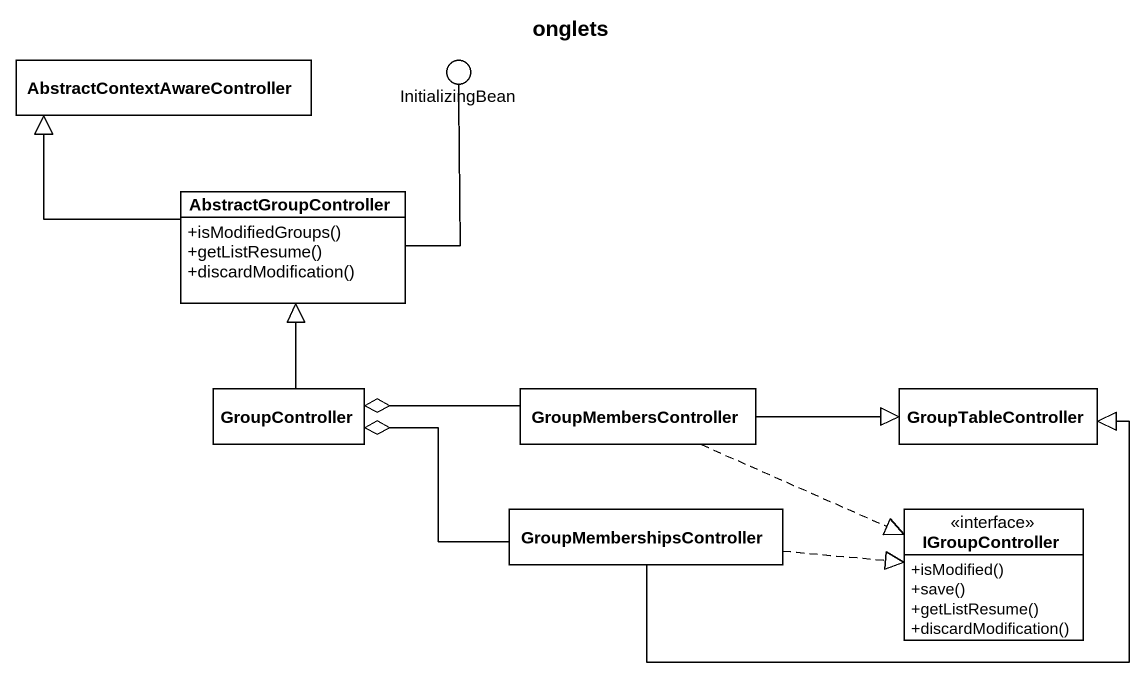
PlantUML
@startuml
title onglets
allowmixing
hide circle
hide empty members
skinparam classAttributeIconSize 0
class "AbstractContextAwareController" as AbstractContextAwareControll
() InitializingBean
class AbstractGroupController {
  +isModifiedGroups()
  +getListResume()
  +discardModification()
}
class GroupController
class GroupMembersController
class GroupTableController
class GroupMembershipsController
interface IGroupController {
  +isModified()
  +save()
  +getListResume()
  +discardModification()
}
AbstractGroupController -up-|> AbstractContextAwareControll
AbstractGroupController -up- InitializingBean
GroupController -up-|> AbstractGroupController
GroupController o-right- GroupMembersController
GroupController o-right- GroupMembershipsController
GroupMembersController -right-|> GroupTableController
GroupMembersController .right.|> IGroupController
GroupMembershipsController -right-|> GroupTableController
GroupMembershipsController .right.|> IGroupController
@enduml
